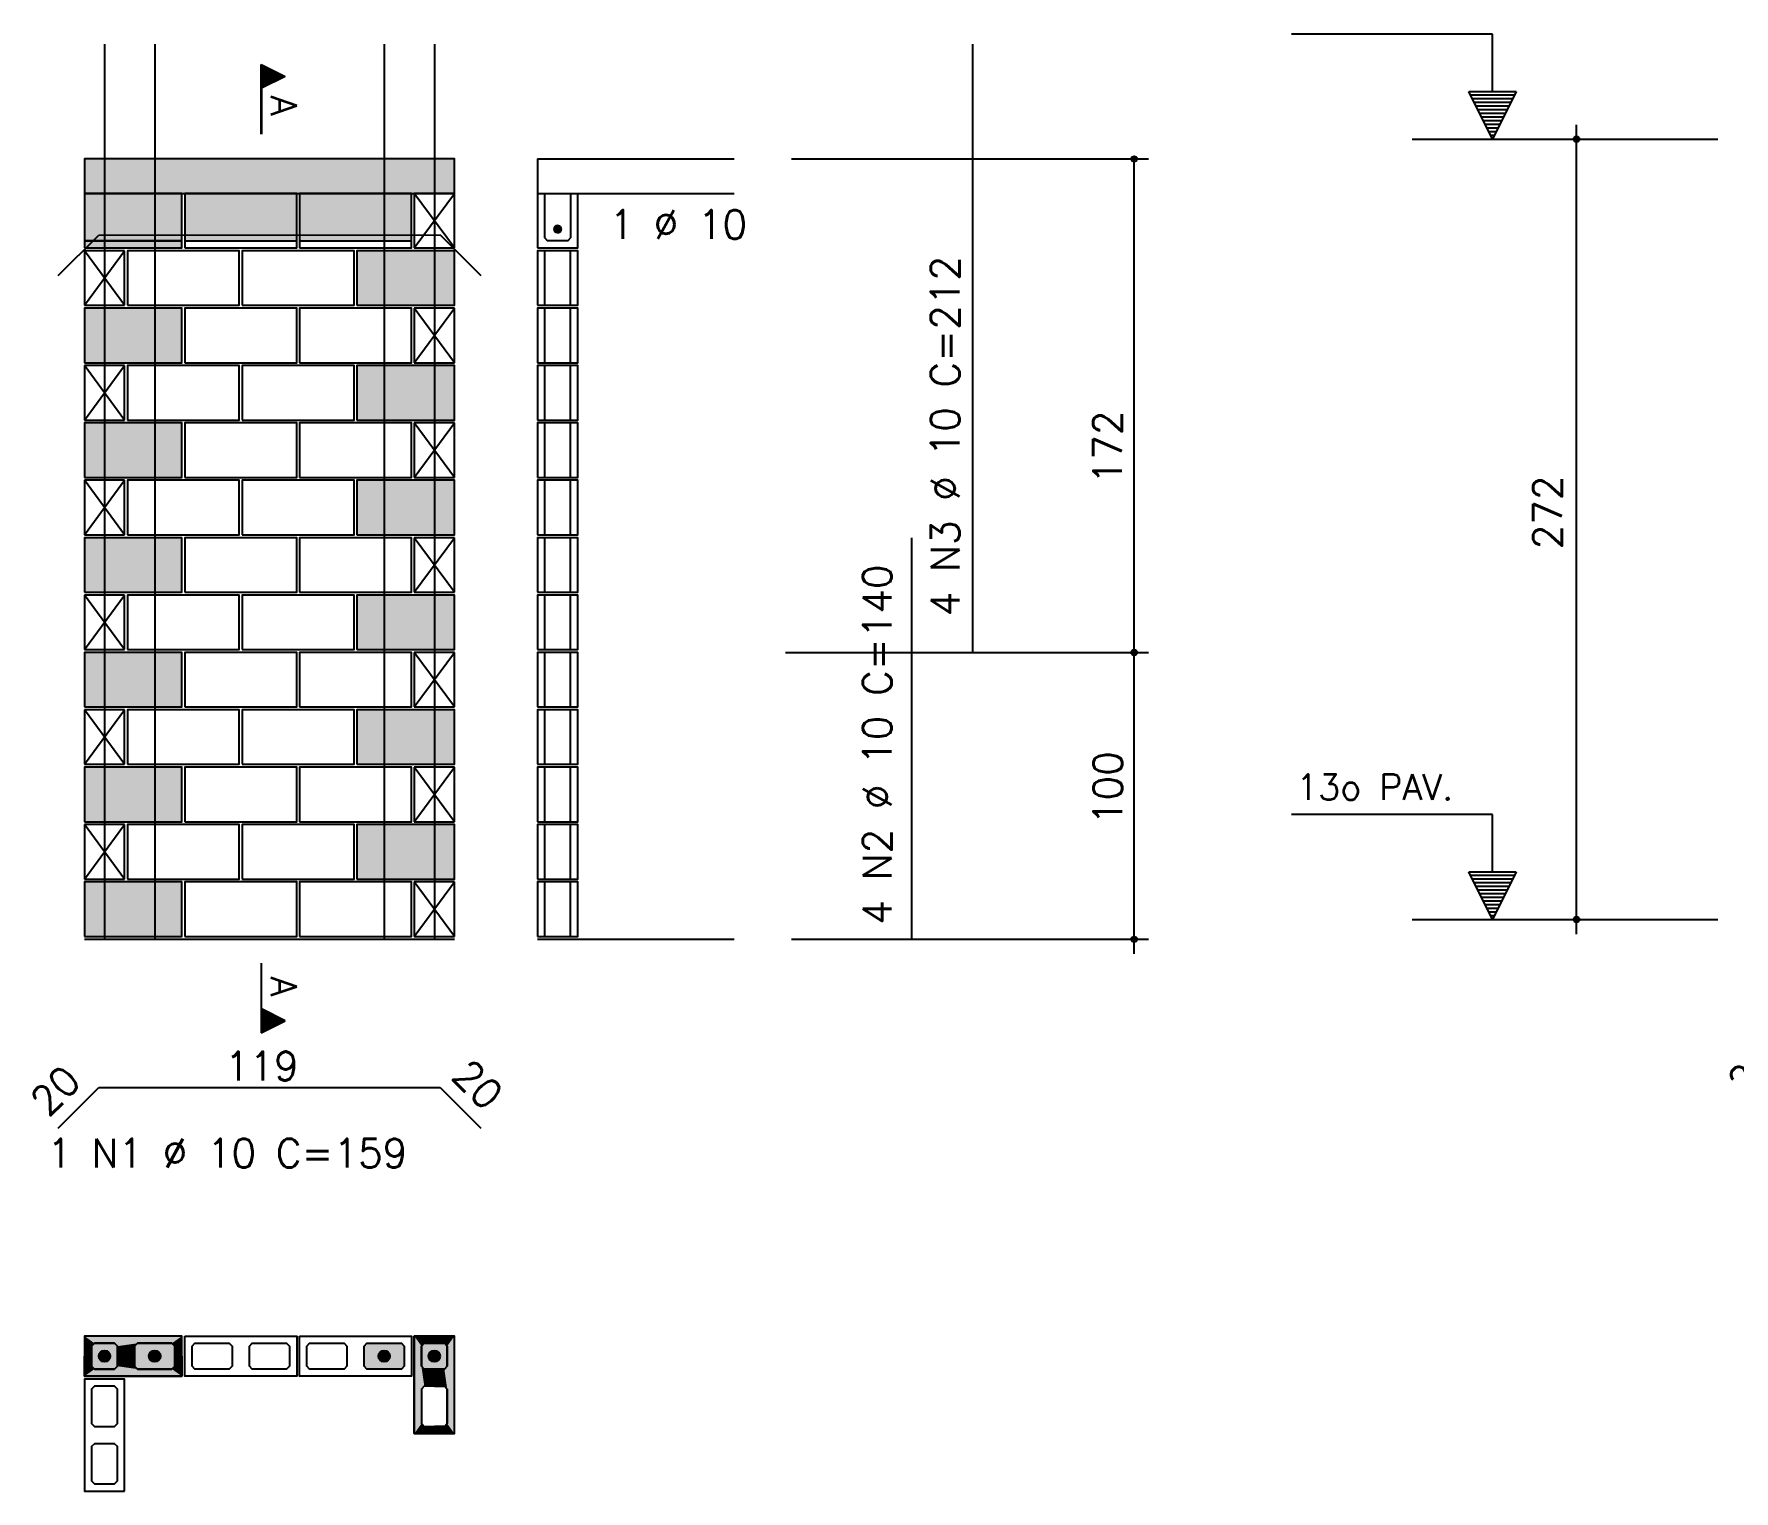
# Model space of a CAD drawing. Extents: x -1 to 122, y -1 to 61.
# Drawn here: x 7.61 to 19.46, y 26.81 to 36.97 of the extents above; entities that cross this region are included whole.
import ezdxf

# ---------------------------------------------------------------- set-up
doc = ezdxf.new("R2010")
doc.units = 0
doc.header["$MEASUREMENT"] = 0
for name, color, linetype in [('PENA_01', 1, 'CONTINUOUS'), ('PENA_02', 2, 'CONTINUOUS'), ('PENA_03', 3, 'CONTINUOUS'), ('PENA_05', 5, 'CONTINUOUS'), ('PENA_09', 254, 'CONTINUOUS'), ('PENA_11', 252, 'CONTINUOUS'), ('PENA_21', 100, 'CONTINUOUS')]:
    doc.layers.add(name, color=color, linetype=linetype)
doc.styles.get("Standard").update_dxf_attribs({"font": 'ROMANS.SHX'})

msp = doc.modelspace()

# ---------------------------------------------------------------- linework, layer by layer
at = {"layer": 'PENA_01', "linetype": 'Continuous'}
for p, q in [((17.221, 36.237), (19.352, 36.237)), ((7.962, 35.529), (8.642, 35.529)), ((8.662, 35.529), (9.442, 35.529)), ((9.462, 35.529), (10.242, 35.529)), ((17.221, 30.797), (19.352, 30.797))]:
    msp.add_line(p, q, dxfattribs=at)
for points in [[(8.032, 27.663), (8.172, 27.663), (8.192, 27.683), (8.192, 27.823), (8.172, 27.843), (8.032, 27.843), (8.012, 27.823), (8.012, 27.683), (8.032, 27.663)], [(8.332, 27.663), (8.572, 27.663), (8.592, 27.683), (8.592, 27.823), (8.572, 27.843), (8.332, 27.843), (8.312, 27.823), (8.312, 27.683), (8.332, 27.663)], [(8.712, 27.823), (8.732, 27.843), (8.972, 27.843), (8.992, 27.823), (8.992, 27.683), (8.972, 27.663), (8.732, 27.663), (8.712, 27.683), (8.712, 27.823)], [(9.112, 27.823), (9.132, 27.843), (9.372, 27.843), (9.392, 27.823), (9.392, 27.683), (9.372, 27.663), (9.132, 27.663), (9.112, 27.683), (9.112, 27.823)], [(9.512, 27.823), (9.532, 27.843), (9.772, 27.843), (9.792, 27.823), (9.792, 27.683), (9.772, 27.663), (9.532, 27.663), (9.512, 27.683), (9.512, 27.823)], [(9.912, 27.823), (9.932, 27.843), (10.172, 27.843), (10.192, 27.823), (10.192, 27.683), (10.172, 27.663), (9.932, 27.663), (9.912, 27.683), (9.912, 27.823)], [(10.312, 27.823), (10.312, 27.683), (10.332, 27.663), (10.472, 27.663), (10.492, 27.683), (10.492, 27.823), (10.472, 27.843), (10.332, 27.843), (10.312, 27.823)], [(8.172, 27.263), (8.192, 27.283), (8.192, 27.523), (8.172, 27.543), (8.032, 27.543), (8.012, 27.523), (8.012, 27.283), (8.032, 27.263), (8.172, 27.263)], [(10.312, 27.523), (10.312, 27.283), (10.332, 27.263), (10.472, 27.263), (10.492, 27.283), (10.492, 27.523), (10.472, 27.543), (10.332, 27.543), (10.312, 27.523)], [(8.172, 26.863), (8.192, 26.883), (8.192, 27.123), (8.172, 27.143), (8.032, 27.143), (8.012, 27.123), (8.012, 26.883), (8.032, 26.863), (8.172, 26.863)]]:
    msp.add_lwpolyline(points, dxfattribs=at)
at = {"layer": 'PENA_02', "linetype": 'Continuous'}
for p, q in [((10.542, 35.859), (10.262, 35.859)), ((10.262, 35.859), (10.262, 35.479)), ((10.542, 35.479), (10.542, 35.859)), ((8.242, 35.459), (7.962, 35.459)), ((7.962, 35.459), (7.962, 35.079)), ((8.242, 35.079), (8.242, 35.459)), ((10.262, 35.479), (10.542, 35.479)), ((7.962, 35.079), (8.242, 35.079)), ((10.542, 35.059), (10.262, 35.059)), ((10.262, 35.059), (10.262, 34.679)), ((10.542, 34.679), (10.542, 35.059)), ((8.242, 34.659), (7.962, 34.659)), ((7.962, 34.659), (7.962, 34.279)), ((8.242, 34.279), (8.242, 34.659)), ((10.262, 34.679), (10.542, 34.679)), ((7.962, 34.279), (8.242, 34.279)), ((10.542, 34.259), (10.262, 34.259)), ((10.262, 34.259), (10.262, 33.879)), ((10.542, 33.879), (10.542, 34.259)), ((8.242, 33.859), (7.962, 33.859)), ((7.962, 33.859), (7.962, 33.479)), ((8.242, 33.479), (8.242, 33.859)), ((10.262, 33.879), (10.542, 33.879)), ((7.962, 33.479), (8.242, 33.479)), ((10.542, 33.459), (10.262, 33.459)), ((10.262, 33.459), (10.262, 33.079)), ((10.542, 33.079), (10.542, 33.459)), ((10.262, 33.079), (10.542, 33.079)), ((8.242, 33.059), (7.962, 33.059)), ((7.962, 33.059), (7.962, 32.679)), ((8.242, 32.679), (8.242, 33.059)), ((7.962, 32.679), (8.242, 32.679)), ((10.542, 32.659), (10.262, 32.659)), ((10.262, 32.659), (10.262, 32.279)), ((10.542, 32.279), (10.542, 32.659)), ((8.242, 32.259), (7.962, 32.259)), ((7.962, 32.259), (7.962, 31.879)), ((8.242, 31.879), (8.242, 32.259)), ((10.262, 32.279), (10.542, 32.279)), ((7.962, 31.879), (8.242, 31.879)), ((10.542, 31.859), (10.262, 31.859)), ((10.262, 31.859), (10.262, 31.479)), ((10.542, 31.479), (10.542, 31.859)), ((8.242, 31.459), (7.962, 31.459)), ((7.962, 31.459), (7.962, 31.079)), ((8.242, 31.079), (8.242, 31.459)), ((10.262, 31.479), (10.542, 31.479)), ((7.962, 31.079), (8.242, 31.079)), ((10.542, 31.059), (10.262, 31.059)), ((10.262, 31.059), (10.262, 30.679)), ((10.542, 30.679), (10.542, 31.059)), ((7.962, 30.659), (10.542, 30.659)), ((10.262, 30.679), (10.542, 30.679))]:
    msp.add_line(p, q, dxfattribs=at)
for points in [[(7.962, 35.859), (10.542, 35.859), (10.542, 36.099), (7.962, 36.099), (7.962, 35.859)], [(7.962, 35.479), (8.642, 35.479), (8.642, 35.859), (7.962, 35.859), (7.962, 35.479)], [(8.662, 35.479), (9.442, 35.479), (9.442, 35.859), (8.662, 35.859), (8.662, 35.479)], [(9.462, 35.479), (10.242, 35.479), (10.242, 35.859), (9.462, 35.859), (9.462, 35.479)], [(8.262, 35.079), (9.042, 35.079), (9.042, 35.459), (8.262, 35.459), (8.262, 35.079)], [(9.062, 35.079), (9.842, 35.079), (9.842, 35.459), (9.062, 35.459), (9.062, 35.079)], [(9.862, 35.079), (10.542, 35.079), (10.542, 35.459), (9.862, 35.459), (9.862, 35.079)], [(7.962, 34.679), (8.642, 34.679), (8.642, 35.059), (7.962, 35.059), (7.962, 34.679)], [(8.662, 34.679), (9.442, 34.679), (9.442, 35.059), (8.662, 35.059), (8.662, 34.679)], [(9.462, 34.679), (10.242, 34.679), (10.242, 35.059), (9.462, 35.059), (9.462, 34.679)], [(8.262, 34.279), (9.042, 34.279), (9.042, 34.659), (8.262, 34.659), (8.262, 34.279)], [(9.062, 34.279), (9.842, 34.279), (9.842, 34.659), (9.062, 34.659), (9.062, 34.279)], [(9.862, 34.279), (10.542, 34.279), (10.542, 34.659), (9.862, 34.659), (9.862, 34.279)], [(7.962, 33.879), (8.642, 33.879), (8.642, 34.259), (7.962, 34.259), (7.962, 33.879)], [(8.662, 33.879), (9.442, 33.879), (9.442, 34.259), (8.662, 34.259), (8.662, 33.879)], [(9.462, 33.879), (10.242, 33.879), (10.242, 34.259), (9.462, 34.259), (9.462, 33.879)], [(8.262, 33.479), (9.042, 33.479), (9.042, 33.859), (8.262, 33.859), (8.262, 33.479)], [(9.062, 33.479), (9.842, 33.479), (9.842, 33.859), (9.062, 33.859), (9.062, 33.479)], [(9.862, 33.479), (10.542, 33.479), (10.542, 33.859), (9.862, 33.859), (9.862, 33.479)], [(7.962, 33.079), (8.642, 33.079), (8.642, 33.459), (7.962, 33.459), (7.962, 33.079)], [(8.662, 33.079), (9.442, 33.079), (9.442, 33.459), (8.662, 33.459), (8.662, 33.079)], [(9.462, 33.079), (10.242, 33.079), (10.242, 33.459), (9.462, 33.459), (9.462, 33.079)], [(8.262, 32.679), (9.042, 32.679), (9.042, 33.059), (8.262, 33.059), (8.262, 32.679)], [(9.062, 32.679), (9.842, 32.679), (9.842, 33.059), (9.062, 33.059), (9.062, 32.679)], [(9.862, 32.679), (10.542, 32.679), (10.542, 33.059), (9.862, 33.059), (9.862, 32.679)], [(7.962, 32.279), (8.642, 32.279), (8.642, 32.659), (7.962, 32.659), (7.962, 32.279)], [(8.662, 32.279), (9.442, 32.279), (9.442, 32.659), (8.662, 32.659), (8.662, 32.279)], [(9.462, 32.279), (10.242, 32.279), (10.242, 32.659), (9.462, 32.659), (9.462, 32.279)], [(8.262, 31.879), (9.042, 31.879), (9.042, 32.259), (8.262, 32.259), (8.262, 31.879)], [(9.062, 31.879), (9.842, 31.879), (9.842, 32.259), (9.062, 32.259), (9.062, 31.879)], [(9.862, 31.879), (10.542, 31.879), (10.542, 32.259), (9.862, 32.259), (9.862, 31.879)], [(7.962, 31.479), (8.642, 31.479), (8.642, 31.859), (7.962, 31.859), (7.962, 31.479)], [(8.662, 31.479), (9.442, 31.479), (9.442, 31.859), (8.662, 31.859), (8.662, 31.479)], [(9.462, 31.479), (10.242, 31.479), (10.242, 31.859), (9.462, 31.859), (9.462, 31.479)], [(8.262, 31.079), (9.042, 31.079), (9.042, 31.459), (8.262, 31.459), (8.262, 31.079)], [(9.062, 31.079), (9.842, 31.079), (9.842, 31.459), (9.062, 31.459), (9.062, 31.079)], [(9.862, 31.079), (10.542, 31.079), (10.542, 31.459), (9.862, 31.459), (9.862, 31.079)], [(7.962, 30.679), (8.642, 30.679), (8.642, 31.059), (7.962, 31.059), (7.962, 30.679)], [(8.662, 30.679), (9.442, 30.679), (9.442, 31.059), (8.662, 31.059), (8.662, 30.679)], [(9.462, 30.679), (10.242, 30.679), (10.242, 31.059), (9.462, 31.059), (9.462, 30.679)], [(7.962, 27.613), (8.642, 27.613), (8.642, 27.893), (7.962, 27.893), (7.962, 27.613)], [(8.662, 27.893), (9.442, 27.893), (9.442, 27.613), (8.662, 27.613), (8.662, 27.893)], [(9.462, 27.893), (10.242, 27.893), (10.242, 27.613), (9.462, 27.613), (9.462, 27.893)], [(10.262, 27.893), (10.262, 27.213), (10.542, 27.213), (10.542, 27.893), (10.262, 27.893)], [(8.242, 26.813), (8.242, 27.593), (7.962, 27.593), (7.962, 26.813), (8.242, 26.813)]]:
    msp.add_lwpolyline(points, dxfattribs=at)
for centre, radius in [((18.367, 36.237), 0.02), ((18.367, 36.237), 0.01), ((15.282, 36.099), 0.02), ((15.282, 36.099), 0.01), ((15.282, 32.659), 0.02), ((15.282, 32.659), 0.01), ((18.367, 30.797), 0.02), ((18.367, 30.797), 0.01), ((15.282, 30.659), 0.02), ((15.282, 30.659), 0.01)]:
    msp.add_circle(centre, radius, dxfattribs=at)
at = {"layer": 'PENA_03', "linetype": 'Continuous'}
for p, q in [((17.78, 36.969), (16.38, 36.969)), ((17.78, 36.569), (17.78, 36.969)), ((17.782, 36.569), (17.782, 36.97)), ((9.195, 36.271), (9.195, 36.757)), ((9.195, 36.757), (9.361, 36.674)), ((9.196, 36.756), (9.196, 36.592)), ((9.196, 36.756), (9.359, 36.674)), ((9.208, 36.751), (9.208, 36.598)), ((9.359, 36.674), (9.196, 36.592)), ((9.361, 36.674), (9.196, 36.592)), ((9.221, 36.744), (9.221, 36.604)), ((9.233, 36.738), (9.233, 36.61)), ((9.246, 36.732), (9.246, 36.617)), ((9.259, 36.725), (9.259, 36.623)), ((9.272, 36.719), (9.272, 36.629)), ((9.284, 36.712), (9.284, 36.636)), ((9.297, 36.706), (9.297, 36.642)), ((9.31, 36.7), (9.31, 36.649)), ((9.323, 36.693), (9.323, 36.655)), ((9.335, 36.687), (9.335, 36.661)), ((9.348, 36.681), (9.348, 36.668)), ((9.196, 36.592), (9.196, 36.271)), ((17.781, 36.237), (17.615, 36.569)), ((17.615, 36.569), (17.78, 36.569)), ((17.781, 36.24), (17.617, 36.567)), ((17.945, 36.567), (17.617, 36.567)), ((17.934, 36.543), (17.628, 36.543)), ((17.921, 36.518), (17.641, 36.518)), ((17.947, 36.569), (17.781, 36.237)), ((17.945, 36.567), (17.781, 36.24)), ((17.782, 36.569), (17.947, 36.569)), ((17.909, 36.492), (17.653, 36.492)), ((17.896, 36.467), (17.666, 36.467)), ((17.883, 36.441), (17.679, 36.441)), ((17.87, 36.416), (17.692, 36.416)), ((17.858, 36.39), (17.704, 36.39)), ((17.845, 36.365), (17.717, 36.365)), ((17.832, 36.339), (17.73, 36.339)), ((17.819, 36.314), (17.743, 36.314)), ((17.806, 36.288), (17.755, 36.288)), ((18.367, 30.696), (18.367, 36.337)), ((17.794, 36.263), (17.768, 36.263)), ((11.122, 36.099), (11.122, 35.479)), ((11.122, 36.099), (12.493, 36.099)), ((12.893, 36.099), (15.382, 36.099)), ((15.282, 30.559), (15.282, 36.099)), ((10.262, 35.479), (10.542, 35.859)), ((10.542, 35.479), (10.262, 35.859)), ((11.122, 35.859), (12.493, 35.859)), ((7.962, 35.079), (8.242, 35.459)), ((8.242, 35.079), (7.962, 35.459)), ((11.172, 35.079), (11.172, 35.459)), ((11.352, 35.079), (11.352, 35.459)), ((10.262, 34.679), (10.542, 35.059)), ((10.542, 34.679), (10.262, 35.059)), ((11.172, 34.679), (11.172, 35.059)), ((11.352, 34.679), (11.352, 35.059)), ((7.962, 34.279), (8.242, 34.659)), ((8.242, 34.279), (7.962, 34.659)), ((11.172, 34.279), (11.172, 34.659)), ((11.352, 34.279), (11.352, 34.659)), ((10.262, 33.879), (10.542, 34.259)), ((10.542, 33.879), (10.262, 34.259)), ((11.172, 33.879), (11.172, 34.259)), ((11.352, 33.879), (11.352, 34.259)), ((7.962, 33.479), (8.242, 33.859)), ((8.242, 33.479), (7.962, 33.859)), ((11.172, 33.479), (11.172, 33.859)), ((11.352, 33.479), (11.352, 33.859)), ((10.262, 33.079), (10.542, 33.459)), ((10.542, 33.079), (10.262, 33.459)), ((11.172, 33.079), (11.172, 33.459)), ((11.352, 33.079), (11.352, 33.459)), ((7.962, 32.679), (8.242, 33.059)), ((8.242, 32.679), (7.962, 33.059)), ((11.172, 32.679), (11.172, 33.059)), ((11.352, 32.679), (11.352, 33.059)), ((10.262, 32.279), (10.542, 32.659)), ((10.542, 32.279), (10.262, 32.659)), ((11.172, 32.279), (11.172, 32.659)), ((11.352, 32.279), (11.352, 32.659)), ((12.851, 32.659), (15.382, 32.659)), ((7.962, 31.879), (8.242, 32.259)), ((8.242, 31.879), (7.962, 32.259)), ((11.172, 31.879), (11.172, 32.259)), ((11.352, 31.879), (11.352, 32.259)), ((10.262, 31.479), (10.542, 31.859)), ((10.542, 31.479), (10.262, 31.859)), ((11.172, 31.479), (11.172, 31.859)), ((11.352, 31.479), (11.352, 31.859)), ((7.962, 31.079), (8.242, 31.459)), ((8.242, 31.079), (7.962, 31.459)), ((11.172, 31.079), (11.172, 31.459)), ((11.352, 31.079), (11.352, 31.459)), ((17.78, 31.529), (16.38, 31.529)), ((17.78, 31.129), (17.78, 31.529)), ((17.782, 31.129), (17.782, 31.53)), ((17.781, 30.797), (17.615, 31.129)), ((17.615, 31.129), (17.78, 31.129)), ((17.781, 30.8), (17.617, 31.127)), ((17.945, 31.127), (17.617, 31.127)), ((17.934, 31.103), (17.628, 31.103)), ((17.921, 31.078), (17.641, 31.078)), ((17.947, 31.129), (17.781, 30.797)), ((17.945, 31.127), (17.781, 30.8)), ((17.782, 31.129), (17.947, 31.129)), ((10.262, 30.679), (10.542, 31.059)), ((10.542, 30.679), (10.262, 31.059)), ((11.172, 30.679), (11.172, 31.059)), ((11.352, 30.679), (11.352, 31.059)), ((17.909, 31.052), (17.653, 31.052)), ((17.896, 31.027), (17.666, 31.027)), ((17.883, 31.001), (17.679, 31.001)), ((17.87, 30.976), (17.692, 30.976)), ((17.858, 30.95), (17.704, 30.95)), ((17.845, 30.925), (17.717, 30.925)), ((17.832, 30.899), (17.73, 30.899)), ((17.819, 30.874), (17.743, 30.874)), ((17.806, 30.848), (17.755, 30.848)), ((17.794, 30.823), (17.768, 30.823)), ((11.122, 30.659), (12.493, 30.659)), ((12.893, 30.659), (15.382, 30.659)), ((9.195, 30.494), (9.195, 30.008)), ((9.196, 30.174), (9.196, 30.494)), ((9.361, 30.091), (9.196, 30.174)), ((9.196, 30.009), (9.196, 30.173)), ((9.359, 30.091), (9.196, 30.173)), ((9.208, 30.014), (9.208, 30.168)), ((9.221, 30.021), (9.221, 30.161)), ((9.233, 30.027), (9.233, 30.155)), ((9.246, 30.034), (9.246, 30.148)), ((9.259, 30.04), (9.259, 30.142)), ((9.272, 30.046), (9.272, 30.136)), ((9.284, 30.053), (9.284, 30.129)), ((9.297, 30.059), (9.297, 30.123)), ((9.31, 30.065), (9.31, 30.116)), ((9.195, 30.008), (9.361, 30.091)), ((9.196, 30.009), (9.359, 30.091)), ((9.323, 30.072), (9.323, 30.11)), ((9.335, 30.078), (9.335, 30.104)), ((9.348, 30.085), (9.348, 30.097))]:
    msp.add_line(p, q, dxfattribs=at)
for points in [[(11.122, 35.479), (11.402, 35.479), (11.402, 35.859)], [(11.352, 35.859), (11.352, 35.549), (11.332, 35.529), (11.192, 35.529), (11.172, 35.549), (11.172, 35.859)], [(11.287, 35.61), (11.284, 35.621), (11.278, 35.629), (11.269, 35.634), (11.259, 35.635), (11.249, 35.632), (11.241, 35.625), (11.237, 35.616), (11.237, 35.605), (11.241, 35.596), (11.249, 35.589), (11.259, 35.586), (11.269, 35.587), (11.278, 35.592), (11.284, 35.6), (11.287, 35.61)], [(11.122, 35.079), (11.402, 35.079), (11.402, 35.459), (11.122, 35.459), (11.122, 35.079)], [(11.122, 34.679), (11.402, 34.679), (11.402, 35.059), (11.122, 35.059), (11.122, 34.679)], [(11.122, 34.279), (11.402, 34.279), (11.402, 34.659), (11.122, 34.659), (11.122, 34.279)], [(11.122, 33.879), (11.402, 33.879), (11.402, 34.259), (11.122, 34.259), (11.122, 33.879)], [(11.122, 33.479), (11.402, 33.479), (11.402, 33.859), (11.122, 33.859), (11.122, 33.479)], [(11.122, 33.079), (11.402, 33.079), (11.402, 33.459), (11.122, 33.459), (11.122, 33.079)], [(11.122, 32.679), (11.402, 32.679), (11.402, 33.059), (11.122, 33.059), (11.122, 32.679)], [(11.122, 32.279), (11.402, 32.279), (11.402, 32.659), (11.122, 32.659), (11.122, 32.279)], [(11.122, 31.879), (11.402, 31.879), (11.402, 32.259), (11.122, 32.259), (11.122, 31.879)], [(11.122, 31.479), (11.402, 31.479), (11.402, 31.859), (11.122, 31.859), (11.122, 31.479)], [(11.122, 31.079), (11.402, 31.079), (11.402, 31.459), (11.122, 31.459), (11.122, 31.079)], [(11.122, 30.679), (11.402, 30.679), (11.402, 31.059), (11.122, 31.059), (11.122, 30.679)], [(8.172, 27.843), (8.192, 27.823), (8.192, 27.683), (8.172, 27.663), (8.032, 27.663), (8.012, 27.683), (8.012, 27.823), (8.032, 27.843), (8.172, 27.843)], [(8.592, 27.683), (8.572, 27.663), (8.332, 27.663), (8.312, 27.683), (8.312, 27.823), (8.332, 27.843), (8.572, 27.843), (8.592, 27.823), (8.592, 27.683)], [(10.192, 27.683), (10.172, 27.663), (9.932, 27.663), (9.912, 27.683), (9.912, 27.823), (9.932, 27.843), (10.172, 27.843), (10.192, 27.823), (10.192, 27.683)], [(10.472, 27.843), (10.492, 27.823), (10.492, 27.683), (10.472, 27.663), (10.332, 27.663), (10.312, 27.683), (10.312, 27.823), (10.332, 27.843), (10.472, 27.843)]]:
    msp.add_lwpolyline(points, dxfattribs=at)
for centre, radius in [((11.262, 35.61), 0.025), ((8.102, 27.753), 0.04), ((8.452, 27.753), 0.04), ((10.052, 27.753), 0.04), ((10.402, 27.753), 0.04)]:
    msp.add_circle(centre, radius, dxfattribs=at)
for points in [[(11.287, 35.61), (11.241, 35.625), (11.237, 35.616)], [(11.287, 35.61), (11.237, 35.616), (11.237, 35.605)], [(11.287, 35.61), (11.237, 35.605), (11.241, 35.596)], [(11.287, 35.61), (11.249, 35.632), (11.238, 35.619)], [(11.287, 35.61), (11.238, 35.619), (11.238, 35.602)], [(11.287, 35.61), (11.238, 35.602), (11.249, 35.589)], [(11.287, 35.61), (11.249, 35.632), (11.241, 35.625)], [(11.287, 35.61), (11.241, 35.596), (11.249, 35.589)], [(11.287, 35.61), (11.266, 35.635), (11.249, 35.632)], [(11.287, 35.61), (11.259, 35.635), (11.249, 35.632)], [(11.287, 35.61), (11.249, 35.589), (11.266, 35.586)], [(11.287, 35.61), (11.249, 35.589), (11.259, 35.586)], [(11.287, 35.61), (11.269, 35.634), (11.259, 35.635)], [(11.287, 35.61), (11.259, 35.586), (11.269, 35.587)], [(11.287, 35.61), (11.281, 35.627), (11.266, 35.635)], [(11.287, 35.61), (11.266, 35.586), (11.281, 35.594)], [(11.287, 35.61), (11.278, 35.629), (11.269, 35.634)], [(11.287, 35.61), (11.269, 35.587), (11.278, 35.592)], [(11.287, 35.61), (11.284, 35.621), (11.278, 35.629)], [(11.287, 35.61), (11.278, 35.592), (11.284, 35.6)], [(11.287, 35.61), (11.281, 35.594), (11.287, 35.61)], [(11.287, 35.61), (11.284, 35.6), (11.287, 35.61)], [(8.142, 27.753), (8.082, 27.787), (8.064, 27.766)], [(8.142, 27.753), (8.064, 27.766), (8.064, 27.739)], [(8.142, 27.753), (8.064, 27.739), (8.082, 27.718)], [(8.142, 27.753), (8.109, 27.792), (8.082, 27.787)], [(8.142, 27.753), (8.082, 27.718), (8.109, 27.713)], [(8.142, 27.753), (8.133, 27.778), (8.109, 27.792)], [(8.142, 27.753), (8.109, 27.713), (8.133, 27.727)], [(8.142, 27.753), (8.133, 27.727), (8.142, 27.753)], [(8.492, 27.753), (8.432, 27.787), (8.414, 27.766)], [(8.492, 27.753), (8.414, 27.766), (8.414, 27.739)], [(8.492, 27.753), (8.414, 27.739), (8.432, 27.718)], [(8.492, 27.753), (8.459, 27.792), (8.432, 27.787)], [(8.492, 27.753), (8.432, 27.718), (8.459, 27.713)], [(8.492, 27.753), (8.483, 27.778), (8.459, 27.792)], [(8.492, 27.753), (8.459, 27.713), (8.483, 27.727)], [(8.492, 27.753), (8.483, 27.727), (8.492, 27.753)], [(10.092, 27.753), (10.032, 27.787), (10.014, 27.766)], [(10.092, 27.753), (10.014, 27.766), (10.014, 27.739)], [(10.092, 27.753), (10.014, 27.739), (10.032, 27.718)], [(10.092, 27.753), (10.059, 27.792), (10.032, 27.787)], [(10.092, 27.753), (10.032, 27.718), (10.059, 27.713)], [(10.092, 27.753), (10.083, 27.778), (10.059, 27.792)], [(10.092, 27.753), (10.059, 27.713), (10.083, 27.727)], [(10.092, 27.753), (10.083, 27.727), (10.092, 27.753)], [(10.442, 27.753), (10.382, 27.787), (10.364, 27.766)], [(10.442, 27.753), (10.364, 27.766), (10.364, 27.739)], [(10.442, 27.753), (10.364, 27.739), (10.382, 27.718)], [(10.442, 27.753), (10.409, 27.792), (10.382, 27.787)], [(10.442, 27.753), (10.382, 27.718), (10.409, 27.713)], [(10.442, 27.753), (10.433, 27.778), (10.409, 27.792)], [(10.442, 27.753), (10.409, 27.713), (10.433, 27.727)], [(10.442, 27.753), (10.433, 27.727), (10.442, 27.753)]]:
    msp.add_solid(points, dxfattribs=at)
at = {"layer": 'PENA_05', "linetype": 'Continuous'}
for p, q in [((14.158, 32.657), (14.158, 36.899)), ((7.779, 35.287), (8.062, 35.569)), ((8.062, 35.569), (10.442, 35.57)), ((10.442, 35.57), (10.725, 35.287)), ((13.732, 30.659), (13.732, 33.459)), ((7.779, 29.343), (8.062, 29.626)), ((8.062, 29.626), (10.442, 29.626)), ((10.442, 29.626), (10.725, 29.343))]:
    msp.add_line(p, q, dxfattribs=at)
for points in [[(8.102, 36.899), (8.102, 30.659)], [(8.452, 36.899), (8.452, 30.659)], [(10.052, 36.899), (10.052, 30.659)], [(10.402, 36.899), (10.402, 30.659)]]:
    msp.add_lwpolyline(points, dxfattribs=at)
at = {"layer": 'PENA_09', "linetype": 'Continuous'}
for points in [[(7.962, 35.529), (8.642, 35.529), (8.642, 35.859), (7.962, 35.859), (7.962, 35.529)], [(8.662, 35.529), (9.442, 35.529), (9.442, 35.859), (8.662, 35.859), (8.662, 35.529)], [(9.462, 35.529), (10.242, 35.529), (10.242, 35.859), (9.462, 35.859), (9.462, 35.529)]]:
    msp.add_lwpolyline(points, dxfattribs=at)
for points in [[(7.962, 35.529), (8.642, 35.529), (8.642, 35.859)], [(7.962, 35.529), (8.642, 35.859), (7.962, 35.859)], [(7.962, 35.529), (7.962, 35.859), (7.962, 35.529)], [(8.662, 35.529), (9.442, 35.529), (9.442, 35.859)], [(8.662, 35.529), (9.442, 35.859), (8.662, 35.859)], [(8.662, 35.529), (8.662, 35.859), (8.662, 35.529)], [(9.462, 35.529), (10.242, 35.529), (10.242, 35.859)], [(9.462, 35.529), (10.242, 35.859), (9.462, 35.859)], [(9.462, 35.529), (9.462, 35.859), (9.462, 35.529)]]:
    msp.add_solid(points, dxfattribs=at)
at = {"layer": 'PENA_11', "linetype": 'Continuous'}
for points in [[(7.962, 35.859), (10.542, 35.859), (10.542, 36.099)], [(7.962, 35.859), (10.542, 36.099), (7.962, 36.099)], [(7.962, 35.859), (7.962, 36.099), (7.962, 35.859)], [(8.172, 27.843), (8.032, 27.663), (8.012, 27.683)], [(8.172, 27.843), (8.012, 27.683), (8.012, 27.823)], [(8.172, 27.843), (8.012, 27.823), (8.032, 27.843)], [(8.172, 27.843), (8.172, 27.663), (8.032, 27.663)], [(8.172, 27.843), (8.032, 27.843), (8.172, 27.843)], [(8.172, 27.843), (8.192, 27.823), (8.192, 27.683)], [(8.172, 27.843), (8.192, 27.683), (8.172, 27.663)], [(8.592, 27.683), (8.312, 27.823), (8.332, 27.843)], [(8.592, 27.683), (8.312, 27.683), (8.312, 27.823)], [(8.592, 27.683), (8.332, 27.843), (8.572, 27.843)], [(8.592, 27.683), (8.572, 27.843), (8.592, 27.823)], [(8.592, 27.683), (8.592, 27.823), (8.592, 27.683)], [(10.192, 27.683), (9.912, 27.823), (9.932, 27.843)], [(10.192, 27.683), (9.912, 27.683), (9.912, 27.823)], [(10.192, 27.683), (9.932, 27.843), (10.172, 27.843)], [(10.192, 27.683), (10.172, 27.843), (10.192, 27.823)], [(10.192, 27.683), (10.192, 27.823), (10.192, 27.683)], [(10.472, 27.843), (10.332, 27.663), (10.312, 27.683)], [(10.472, 27.843), (10.312, 27.683), (10.312, 27.823)], [(10.472, 27.843), (10.312, 27.823), (10.332, 27.843)], [(10.472, 27.843), (10.472, 27.663), (10.332, 27.663)], [(10.472, 27.843), (10.332, 27.843), (10.472, 27.843)], [(10.472, 27.843), (10.492, 27.823), (10.492, 27.683)], [(10.472, 27.843), (10.492, 27.683), (10.472, 27.663)], [(8.592, 27.683), (8.332, 27.663), (8.312, 27.683)], [(8.592, 27.683), (8.572, 27.663), (8.332, 27.663)], [(10.192, 27.683), (9.932, 27.663), (9.912, 27.683)], [(10.192, 27.683), (10.172, 27.663), (9.932, 27.663)]]:
    msp.add_solid(points, dxfattribs=at)
at = {"layer": 'PENA_21', "linetype": 'Continuous'}
for points in [[(7.962, 35.479), (8.642, 35.479), (8.642, 35.529), (7.962, 35.529), (7.962, 35.479)], [(9.862, 35.079), (10.542, 35.079), (10.542, 35.459), (9.862, 35.459), (9.862, 35.079)], [(7.962, 34.679), (8.642, 34.679), (8.642, 35.059), (7.962, 35.059), (7.962, 34.679)], [(9.862, 34.279), (10.542, 34.279), (10.542, 34.659), (9.862, 34.659), (9.862, 34.279)], [(7.962, 33.879), (8.642, 33.879), (8.642, 34.259), (7.962, 34.259), (7.962, 33.879)], [(9.862, 33.479), (10.542, 33.479), (10.542, 33.859), (9.862, 33.859), (9.862, 33.479)], [(7.962, 33.079), (8.642, 33.079), (8.642, 33.459), (7.962, 33.459), (7.962, 33.079)], [(9.862, 32.679), (10.542, 32.679), (10.542, 33.059), (9.862, 33.059), (9.862, 32.679)], [(7.962, 32.279), (8.642, 32.279), (8.642, 32.659), (7.962, 32.659), (7.962, 32.279)], [(9.862, 31.879), (10.542, 31.879), (10.542, 32.259), (9.862, 32.259), (9.862, 31.879)], [(7.962, 31.479), (8.642, 31.479), (8.642, 31.859), (7.962, 31.859), (7.962, 31.479)], [(9.862, 31.079), (10.542, 31.079), (10.542, 31.459), (9.862, 31.459), (9.862, 31.079)], [(7.962, 30.679), (8.642, 30.679), (8.642, 31.059), (7.962, 31.059), (7.962, 30.679)], [(7.962, 27.753), (8.012, 27.753), (8.012, 27.823), (8.032, 27.843), (8.172, 27.843), (8.192, 27.823), (8.192, 27.753), (8.312, 27.753), (8.312, 27.823), (8.332, 27.843), (8.572, 27.843), (8.592, 27.823), (8.592, 27.753), (8.642, 27.753), (8.642, 27.893), (7.962, 27.893), (7.962, 27.753)], [(10.402, 27.893), (10.402, 27.843), (10.332, 27.843), (10.312, 27.823), (10.312, 27.683), (10.332, 27.663), (10.402, 27.663), (10.402, 27.543), (10.332, 27.543), (10.312, 27.523), (10.312, 27.283), (10.332, 27.263), (10.402, 27.263), (10.402, 27.213), (10.262, 27.213), (10.262, 27.893), (10.402, 27.893)], [(10.402, 27.893), (10.402, 27.843), (10.472, 27.843), (10.492, 27.823), (10.492, 27.683), (10.472, 27.663), (10.402, 27.663), (10.402, 27.543), (10.472, 27.543), (10.492, 27.523), (10.492, 27.283), (10.472, 27.263), (10.402, 27.263), (10.402, 27.213), (10.542, 27.213), (10.542, 27.893), (10.402, 27.893)], [(7.962, 27.753), (8.012, 27.753), (8.012, 27.683), (8.032, 27.663), (8.172, 27.663), (8.192, 27.683), (8.192, 27.753), (8.312, 27.753), (8.312, 27.683), (8.332, 27.663), (8.572, 27.663), (8.592, 27.683), (8.592, 27.753), (8.642, 27.753), (8.642, 27.613), (7.962, 27.613), (7.962, 27.753)]]:
    msp.add_lwpolyline(points, dxfattribs=at)
for points in [[(7.962, 35.479), (8.642, 35.479), (8.642, 35.529)], [(7.962, 35.479), (8.642, 35.529), (7.962, 35.529)], [(7.962, 35.479), (7.962, 35.529), (7.962, 35.479)], [(9.862, 35.079), (10.542, 35.079), (10.542, 35.459)], [(9.862, 35.079), (10.542, 35.459), (9.862, 35.459)], [(9.862, 35.079), (9.862, 35.459), (9.862, 35.079)], [(7.962, 34.679), (8.642, 34.679), (8.642, 35.059)], [(7.962, 34.679), (8.642, 35.059), (7.962, 35.059)], [(7.962, 34.679), (7.962, 35.059), (7.962, 34.679)], [(9.862, 34.279), (10.542, 34.279), (10.542, 34.659)], [(9.862, 34.279), (10.542, 34.659), (9.862, 34.659)], [(9.862, 34.279), (9.862, 34.659), (9.862, 34.279)], [(7.962, 33.879), (8.642, 33.879), (8.642, 34.259)], [(7.962, 33.879), (8.642, 34.259), (7.962, 34.259)], [(7.962, 33.879), (7.962, 34.259), (7.962, 33.879)], [(9.862, 33.479), (10.542, 33.479), (10.542, 33.859)], [(9.862, 33.479), (10.542, 33.859), (9.862, 33.859)], [(9.862, 33.479), (9.862, 33.859), (9.862, 33.479)], [(7.962, 33.079), (8.642, 33.079), (8.642, 33.459)], [(7.962, 33.079), (8.642, 33.459), (7.962, 33.459)], [(7.962, 33.079), (7.962, 33.459), (7.962, 33.079)], [(9.862, 32.679), (10.542, 32.679), (10.542, 33.059)], [(9.862, 32.679), (10.542, 33.059), (9.862, 33.059)], [(9.862, 32.679), (9.862, 33.059), (9.862, 32.679)], [(7.962, 32.279), (8.642, 32.279), (8.642, 32.659)], [(7.962, 32.279), (8.642, 32.659), (7.962, 32.659)], [(7.962, 32.279), (7.962, 32.659), (7.962, 32.279)], [(9.862, 31.879), (10.542, 31.879), (10.542, 32.259)], [(9.862, 31.879), (10.542, 32.259), (9.862, 32.259)], [(9.862, 31.879), (9.862, 32.259), (9.862, 31.879)], [(7.962, 31.479), (8.642, 31.479), (8.642, 31.859)], [(7.962, 31.479), (8.642, 31.859), (7.962, 31.859)], [(7.962, 31.479), (7.962, 31.859), (7.962, 31.479)], [(9.862, 31.079), (10.542, 31.079), (10.542, 31.459)], [(9.862, 31.079), (10.542, 31.459), (9.862, 31.459)], [(9.862, 31.079), (9.862, 31.459), (9.862, 31.079)], [(7.962, 30.679), (8.642, 30.679), (8.642, 31.059)], [(7.962, 30.679), (8.642, 31.059), (7.962, 31.059)], [(7.962, 30.679), (7.962, 31.059), (7.962, 30.679)], [(8.642, 27.893), (7.962, 27.893), (8.032, 27.843)], [(7.962, 27.893), (7.962, 27.753), (8.012, 27.753)], [(7.962, 27.893), (8.012, 27.753), (8.012, 27.823)], [(7.962, 27.893), (8.012, 27.823), (8.032, 27.843)], [(8.642, 27.893), (8.032, 27.843), (8.172, 27.843)], [(8.642, 27.893), (8.172, 27.843), (8.192, 27.823)], [(8.642, 27.893), (8.192, 27.823), (8.332, 27.843)], [(8.642, 27.893), (8.332, 27.843), (8.572, 27.843)], [(8.642, 27.893), (8.572, 27.843), (8.592, 27.823)], [(8.642, 27.893), (8.592, 27.823), (8.642, 27.753)], [(10.262, 27.893), (10.312, 27.823), (10.312, 27.283)], [(10.262, 27.893), (10.332, 27.843), (10.312, 27.823)], [(10.402, 27.893), (10.332, 27.843), (10.262, 27.893)], [(10.262, 27.893), (10.312, 27.283), (10.262, 27.213)], [(10.402, 27.893), (10.402, 27.843), (10.332, 27.843)], [(10.542, 27.893), (10.402, 27.893), (10.472, 27.843)], [(10.472, 27.843), (10.402, 27.893), (10.402, 27.843)], [(10.492, 27.823), (10.542, 27.893), (10.472, 27.843)], [(10.542, 27.213), (10.542, 27.893), (10.492, 27.823)], [(7.962, 27.613), (7.962, 27.753), (8.012, 27.753)], [(7.962, 27.613), (8.012, 27.753), (8.012, 27.683)], [(8.192, 27.823), (8.312, 27.823), (8.332, 27.843)], [(8.192, 27.823), (8.192, 27.753), (8.312, 27.753)], [(8.192, 27.823), (8.312, 27.753), (8.312, 27.823)], [(8.192, 27.683), (8.192, 27.753), (8.312, 27.753)], [(8.192, 27.683), (8.312, 27.753), (8.312, 27.683)], [(8.642, 27.753), (8.592, 27.823), (8.592, 27.753)], [(8.642, 27.613), (8.592, 27.683), (8.642, 27.753)], [(8.642, 27.753), (8.592, 27.683), (8.592, 27.753)], [(10.312, 27.283), (10.312, 27.823), (10.312, 27.683)], [(10.492, 27.683), (10.542, 27.213), (10.492, 27.823)], [(7.962, 27.613), (8.012, 27.683), (8.032, 27.663)], [(8.642, 27.613), (7.962, 27.613), (8.032, 27.663)], [(8.642, 27.613), (8.032, 27.663), (8.172, 27.663)], [(8.642, 27.613), (8.172, 27.663), (8.192, 27.683)], [(8.642, 27.613), (8.192, 27.683), (8.332, 27.663)], [(8.192, 27.683), (8.312, 27.683), (8.332, 27.663)], [(8.642, 27.613), (8.332, 27.663), (8.572, 27.663)], [(8.642, 27.613), (8.572, 27.663), (8.592, 27.683)], [(10.332, 27.663), (10.332, 27.543), (10.312, 27.683)], [(10.332, 27.543), (10.312, 27.523), (10.312, 27.683)], [(10.312, 27.683), (10.312, 27.523), (10.312, 27.283)], [(10.402, 27.663), (10.402, 27.543), (10.332, 27.663)], [(10.402, 27.543), (10.332, 27.543), (10.332, 27.663)], [(10.402, 27.663), (10.472, 27.543), (10.472, 27.663)], [(10.402, 27.663), (10.402, 27.543), (10.472, 27.543)], [(10.472, 27.663), (10.492, 27.523), (10.492, 27.683)], [(10.472, 27.543), (10.492, 27.523), (10.472, 27.663)], [(10.492, 27.523), (10.542, 27.213), (10.492, 27.683)], [(10.492, 27.523), (10.492, 27.283), (10.542, 27.213)], [(10.312, 27.283), (10.332, 27.263), (10.262, 27.213)], [(10.492, 27.283), (10.472, 27.263), (10.542, 27.213)], [(10.262, 27.213), (10.332, 27.263), (10.402, 27.213)], [(10.332, 27.263), (10.402, 27.263), (10.402, 27.213)], [(10.472, 27.263), (10.402, 27.263), (10.542, 27.213)], [(10.402, 27.263), (10.402, 27.213), (10.542, 27.213)]]:
    msp.add_solid(points, dxfattribs=at)

# ---------------------------------------------------------------- texts
at = {"layer": 'PENA_03', "linetype": 'Continuous'}
for s, height, rotation, p in [('A', 0.18, 270, (9.262, 36.539)), ('4 N3 %%c 10 C=212', 0.2, 90, (14.064, 32.911)), ('172', 0.2, 90, (15.197, 33.831)), ('272', 0.2, 90, (18.265, 33.378)), ('4 N2 %%c 10 C=140', 0.2, 90, (13.591, 30.761)), ('100', 0.2, 90, (15.198, 31.456)), ('A', 0.18, 270, (9.262, 30.398)), ('119', 0.2, 0.0021, (8.941, 29.676)), ('20', 0.2, 45, (19.543, 29.551)), ('20', 0.2, 315, (10.513, 29.697)), ('20', 0.2, 45, (7.708, 29.414))]:
    msp.add_text(s, height=height, rotation=rotation, dxfattribs=at).set_placement(p)
for s, height, p in [('1 %%c 10', 0.2, (11.623, 35.543)), ('13o PAV.', 0.18, (16.411, 31.631)), ('1 N1 %%c 10 C=159', 0.2, (7.702, 29.069))]:
    msp.add_text(s, height=height, dxfattribs=at).set_placement(p)

doc.saveas('drawing.dxf')
